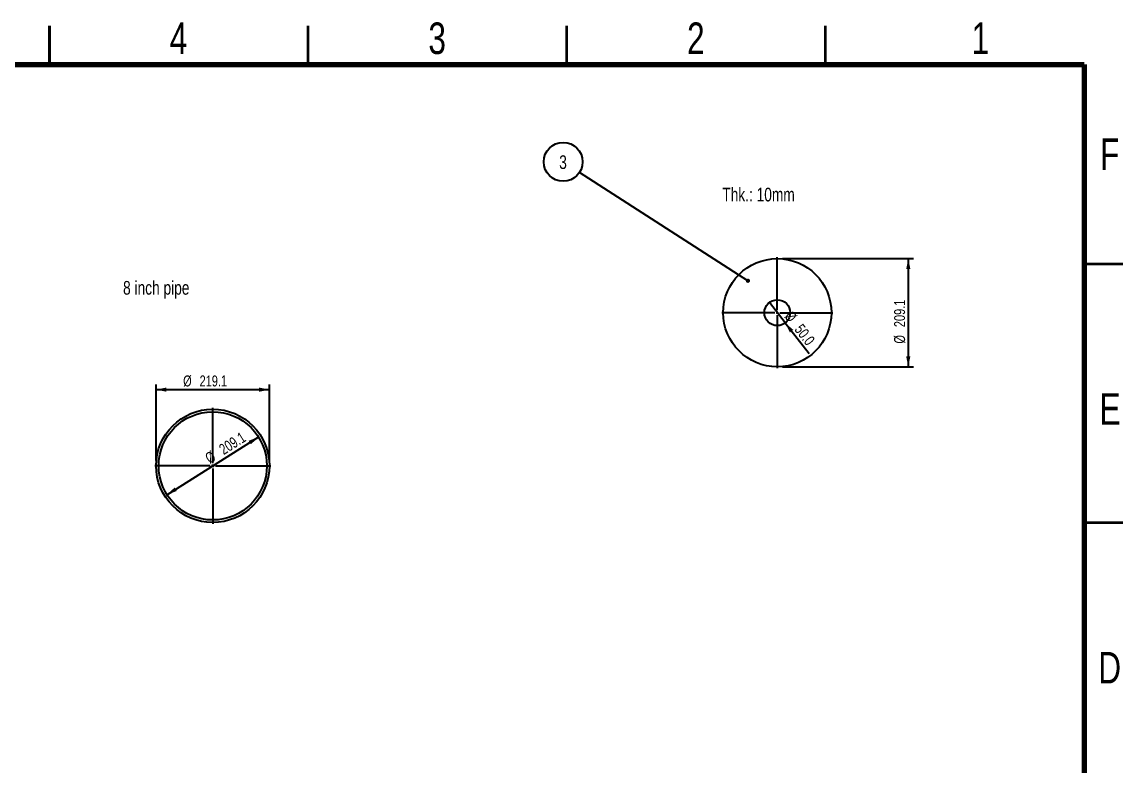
# Model space of a CAD drawing. Header units: millimetres. Extents: x 12 to 2088, y 10 to 1476.
# Drawn here: x 1023 to 2088, y 757 to 1476 of the extents above; entities that cross this region are included whole.
import ezdxf

# ---------------------------------------------------------------- set-up
doc = ezdxf.new("R2010")
doc.units = ezdxf.units.MM
doc.header["$LTSCALE"] = 5
doc.layers.add('SHEET', color=179, linetype='Continuous')
doc.styles.add('SLDTEXTSTYLE0', font='TXT', dxfattribs={"width": 0.75})
doc.dimstyles.new('SLDDIMSTYLE0', dxfattribs={"dimtxt": 0.18, "dimasz": 4, "dimexe": 0, "dimexo": 0.0625, "dimgap": 0, "dimtad": 0, "dimtih": 1, "dimtoh": 1, "dimdec": 0, "dimrnd": 1e-09, "dimzin": 0, "dimdsep": 46, "dimtxsty": 'Standard', "dimblk1": 'DOT', "dimblk2": 'DOT', "dimsah": 1, "dimcen": 0.09, "dimadec": 0, "dimazin": 0, "dimtfac": 4, "dimtdec": 0, "dimtofl": 0, "dimtmove": 0, "dimatfit": 3, "dimldrblk": 'DOT', "dimfxl": 1, "dimfrac": 2, "dimtolj": 1, "dimtzin": 0, "dimarcsym": 0})
doc.dimstyles.new('SLDDIMSTYLE4', dxfattribs={"dimtxt": 10.583333, "dimasz": 10, "dimexe": 0, "dimexo": 0.0625, "dimgap": 2.645833, "dimtad": 1, "dimdec": 1, "dimlfac": 2, "dimrnd": 1e-09, "dimzin": 4, "dimdsep": 46, "dimtxsty": 'SLDTEXTSTYLE0', "dimblk1": 'NONE', "dimsah": 1, "dimcen": 0, "dimadec": 0, "dimazin": 1, "dimtfac": 1, "dimtdec": 1, "dimtmove": 0, "dimatfit": 3, "dimldrblk": 'NONE', "dimfxl": 1, "dimfrac": 2, "dimtolj": 1, "dimtzin": 12, "dimarcsym": 0})
doc.dimstyles.new('SLDDIMSTYLE5', dxfattribs={"dimtxt": 10.583333, "dimasz": 10, "dimexe": 0, "dimexo": 0.0625, "dimgap": 2.645833, "dimtad": 1, "dimdec": 1, "dimlfac": 2, "dimrnd": 1e-09, "dimzin": 12, "dimdsep": 46, "dimtxsty": 'SLDTEXTSTYLE0', "dimsah": 1, "dimcen": 0.09, "dimadec": 0, "dimazin": 3, "dimtfac": 1, "dimtdec": 1, "dimtofl": 0, "dimtmove": 0, "dimatfit": 3, "dimfxl": 1, "dimfrac": 2, "dimtolj": 1, "dimtzin": 12, "dimarcsym": 0})
doc.dimstyles.new('SLDDIMSTYLE6', dxfattribs={"dimtxt": 10.583333, "dimasz": 10, "dimexe": 0, "dimexo": 0.0625, "dimgap": 2.645833, "dimtad": 1, "dimdec": 1, "dimlfac": 2, "dimrnd": 1e-09, "dimzin": 12, "dimdsep": 46, "dimtxsty": 'SLDTEXTSTYLE0', "dimsah": 1, "dimcen": 0, "dimadec": 0, "dimazin": 3, "dimtfac": 1, "dimtdec": 1, "dimtmove": 0, "dimatfit": 3, "dimfxl": 1, "dimfrac": 2, "dimtolj": 1, "dimtzin": 12, "dimarcsym": 0})

# ---------------------------------------------------------------- blocks, each defined once
blk = doc.blocks.new('_D_10')
at = {"layer": 'SHEET'}
for p, q in [((1153, 1052.2), (1153, 1125.8)), ((1153, 1120.8), (1262.6, 1120.8)), ((1262.6, 1052.2), (1262.6, 1125.8))]:
    blk.add_line(p, q, dxfattribs=at)
for points in [[(1153, 1120.8), (1163, 1118.8), (1163, 1122.8)], [(1262.6, 1120.8), (1252.6, 1122.8), (1252.6, 1118.8)]]:
    blk.add_solid(points, dxfattribs=at)
at = {"layer": 'SHEET', "char_height": 10.58, "attachment_point": 1, "style": 'SLDTEXTSTYLE0'}
for s, insert in [('%%c', (1179.2, 1134.5)), ('219.1', (1195.1, 1134.5))]:
    blk.add_mtext(s, dxfattribs=dict(at, insert=insert))
blk = doc.blocks.new('_D_11')
at = {"layer": 'SHEET'}
blk.add_line((1252.1, 1075), (1163.6, 1019.3), dxfattribs=at)
for points in [[(1252.1, 1075), (1242.5, 1071.4), (1244.7, 1068)], [(1163.6, 1019.3), (1173.1, 1022.9), (1171, 1026.3)]]:
    blk.add_solid(points, dxfattribs=at)
at = {"layer": 'SHEET', "char_height": 10.58, "attachment_point": 1, "rotation": 32.1973, "style": 'SLDTEXTSTYLE0'}
for s, insert in [('209.1', (1212.7, 1066.4)), ('%%c', (1199.2, 1057.8))]:
    blk.add_mtext(s, dxfattribs=dict(at, insert=insert))
blk = doc.blocks.new('SW_CENTERMARKSYMBOL_1')
at = {"layer": 'SHEET', "color": 0}
for p, q in [((0, 2.5), (0, 56.025)), ((-2.5, 0), (-56.025, 0)), ((0, 0), (-1.25, 0)), ((0, 0), (0, 1.25)), ((0, 0), (0, -1.25)), ((0, 0), (1.25, 0)), ((2.5, 0), (56.025, 0)), ((0, -2.5), (0, -56.025))]:
    blk.add_line(p, q, dxfattribs=at)
blk = doc.blocks.new('SW_CENTERMARKSYMBOL_2')
at = {"layer": 'SHEET', "color": 0}
for p, q in [((0, 2.5), (0, 56.025)), ((-2.5, 0), (-56.025, 0)), ((0, 0), (-1.25, 0)), ((0, 0), (0, 1.25)), ((0, 0), (0, -1.25)), ((0, 0), (1.25, 0)), ((2.5, 0), (56.025, 0)), ((0, -2.5), (0, -56.025))]:
    blk.add_line(p, q, dxfattribs=at)
blk = doc.blocks.new('_D_12')
at = {"layer": 'SHEET'}
for p, q in [((1758.4, 1247.4), (1885, 1247.4)), ((1880, 1247.4), (1880, 1142.9)), ((1758.4, 1142.9), (1885, 1142.9))]:
    blk.add_line(p, q, dxfattribs=at)
for points in [[(1880, 1247.4), (1878, 1237.4), (1882, 1237.4)], [(1880, 1142.9), (1882, 1152.9), (1878, 1152.9)]]:
    blk.add_solid(points, dxfattribs=at)
at = {"layer": 'SHEET', "char_height": 10.58, "attachment_point": 1, "rotation": 90, "style": 'SLDTEXTSTYLE0'}
for s, insert in [('209.1', (1866.3, 1181.2)), ('%%c', (1866.3, 1165.3))]:
    blk.add_mtext(s, dxfattribs=dict(at, insert=insert))
blk = doc.blocks.new('_D_13')
at = {"layer": 'SHEET'}
for q in [(1745.8, 1205), (1784.1, 1155.6)]:
    blk.add_line((1761.1, 1185.3), q, dxfattribs=at)
blk.add_solid([(1761.1, 1185.3), (1765.6, 1176.1), (1768.8, 1178.6)], dxfattribs=at)
at = {"layer": 'SHEET', "char_height": 10.58, "attachment_point": 1, "rotation": 307.7241, "style": 'SLDTEXTSTYLE0'}
for s, insert in [('%%c', (1768.1, 1198)), ('50.0', (1777.8, 1185.3))]:
    blk.add_mtext(s, dxfattribs=dict(at, insert=insert))
blk = doc.blocks.new('_None')
blk = doc.blocks.new('SW_NOTE_0_4')
at = {"layer": 'SHEET', "color": 0}
blk.add_circle((-15.8, 10.2), 18.8, dxfattribs=at)
at = {"layer": 'SHEET', "color": 0, "insert": (-15.9, 16.5), "char_height": 13.2, "attachment_point": 2, "style": 'SLDTEXTSTYLE0'}
blk.add_mtext('3', dxfattribs=at)
blk = doc.blocks.new('_Dot')
at = {"color": 0, "linetype": 'ByBlock', "lineweight": -2}
blk.add_line((-0.5, 0), (-1, 0), dxfattribs=at)
at = {"color": 0, "linetype": 'ByBlock', "const_width": 0.5}
blk.add_lwpolyline([(-0.25, 0, 1), (0.25, 0, 1)], format="xyb", close=True, dxfattribs=at)
blk = doc.blocks.new('SW_CENTERMARKSYMBOL_3')
at = {"layer": 'SHEET', "color": 0}
for p, q in [((0, 2.5), (0, 53.525)), ((-2.5, 0), (-53.525, 0)), ((0, 0), (-1.25, 0)), ((0, 0), (0, 1.25)), ((0, 0), (0, -1.25)), ((0, 0), (1.25, 0)), ((2.5, 0), (53.525, 0)), ((0, -2.5), (0, -53.525))]:
    blk.add_line(p, q, dxfattribs=at)
blk = doc.blocks.new('SW_CENTERMARKSYMBOL_4')
at = {"layer": 'SHEET', "color": 0}
for p, q in [((0, 2.5), (0, 53.525)), ((-2.5, 0), (-53.525, 0)), ((0, 0), (-1.25, 0)), ((0, 0), (0, 1.25)), ((0, 0), (0, -1.25)), ((0, 0), (1.25, 0)), ((2.5, 0), (53.525, 0)), ((0, -2.5), (0, -53.525))]:
    blk.add_line(p, q, dxfattribs=at)

msp = doc.modelspace()

# ---------------------------------------------------------------- linework, layer by layer
at = {"color": 7, "linetype": 'Continuous', "lineweight": 35}
for p, q in [((1050, 1472.5), (1050, 1435)), ((1050, 1435), (1050, 1472.5)), ((1300, 1435), (1300, 1472.5)), ((1550, 1435), (1550, 1472.5)), ((1800, 1435), (1800, 1472.5)), ((2050, 1242.5), (2087.5, 1242.5)), ((2050, 992.5), (2087.5, 992.5))]:
    msp.add_line(p, q, dxfattribs=at)
at = {"color": 7, "linetype": 'Continuous', "lineweight": 70}
for p, q in [((50, 1435), (2050, 1435)), ((2050, 1435), (2050, 50))]:
    msp.add_line(p, q, dxfattribs=at)
at = {"color": 7, "linetype": 'Continuous', "lineweight": 25}
for centre, radius in [((1753.428, 1195.145), 52.275), ((1753.428, 1195.145), 12.5), ((1207.817, 1047.163), 54.775), ((1207.817, 1047.163), 52.275)]:
    msp.add_circle(centre, radius, dxfattribs=at)

# ---------------------------------------------------------------- block references
at = {"layer": 'SHEET'}
for name, p in [('SW_NOTE_0_4', (1562.238, 1330.714)), ('SW_CENTERMARKSYMBOL_3', (1753.428, 1195.145)), ('SW_CENTERMARKSYMBOL_4', (1753.428, 1195.145)), ('SW_CENTERMARKSYMBOL_1', (1207.817, 1047.163)), ('SW_CENTERMARKSYMBOL_2', (1207.817, 1047.163))]:
    msp.add_blockref(name, p, dxfattribs=at)

# ---------------------------------------------------------------- texts
at = {"color": 7, "linetype": 'Continuous', "lineweight": 0, "char_height": 30.48, "attachment_point": 2, "style": 'SLDTEXTSTYLE0'}
for s, insert in [('4', (1174.693, 1475.568)), ('3', (1424.693, 1475.568)), ('2', (1674.693, 1475.568)), ('1', (1949.693, 1475.568)), ('F', (2074.683, 1363.628)), ('E', (2075.053, 1117.378)), ('D', (2074.651, 867.378))]:
    msp.add_mtext(s, dxfattribs=dict(at, insert=insert))
at = {"layer": 'SHEET', "attachment_point": 1, "style": 'SLDTEXTSTYLE0'}
for s, insert, char_height in [('Thk.: 10mm', (1700.257, 1315.911), 13.2292), ('8 inch pipe', (1121.137, 1225.789), 13.22917)]:
    msp.add_mtext(s, dxfattribs=dict(at, insert=insert, char_height=char_height))

# ---------------------------------------------------------------- dimensions: what is measured, and where the dimension line sits
at = {"layer": 'SHEET'}
dim = msp.add_linear_dim(base=(1879.96, 1142.87), p1=(1753.428, 1247.42), p2=(1753.428, 1142.87), angle=90, text='%%c<>', dimstyle='SLDDIMSTYLE5', dxfattribs=at)
dim.commit()
dim.dimension.update_dxf_attribs({"geometry": '_D_12', "text_midpoint": (1879.96, 1190.828), "dimtype": 160})
for p1, p2, dimstyle, picture, middle in [((1745.78, 1205.032), (1761.076, 1185.258), 'SLDDIMSTYLE4', '_D_13', (1771.517, 1171.761)), ((1252.053, 1075.017), (1163.581, 1019.309), 'SLDDIMSTYLE6', '_D_11', (1228.092, 1059.929))]:
    dim = msp.add_diameter_dim_2p(p1=p1, p2=p2, dimstyle=dimstyle, dxfattribs=at)
    dim.commit()
    dim.dimension.update_dxf_attribs({"geometry": picture, "text_midpoint": middle, "dimtype": 163})
dim = msp.add_linear_dim(base=(1262.592, 1120.842), p1=(1153.042, 1047.163), p2=(1262.592, 1047.163), text='%%c<>', dimstyle='SLDDIMSTYLE5', dxfattribs=at)
dim.commit()
dim.dimension.update_dxf_attribs({"geometry": '_D_10', "text_midpoint": (1204.742, 1120.842), "dimtype": 160})

# ---------------------------------------------------------------- leaders
msp.add_leader([(1725.041, 1225.982), (1562.238, 1330.714)], dimstyle='SLDDIMSTYLE0', dxfattribs=at)

doc.saveas('drawing.dxf')
